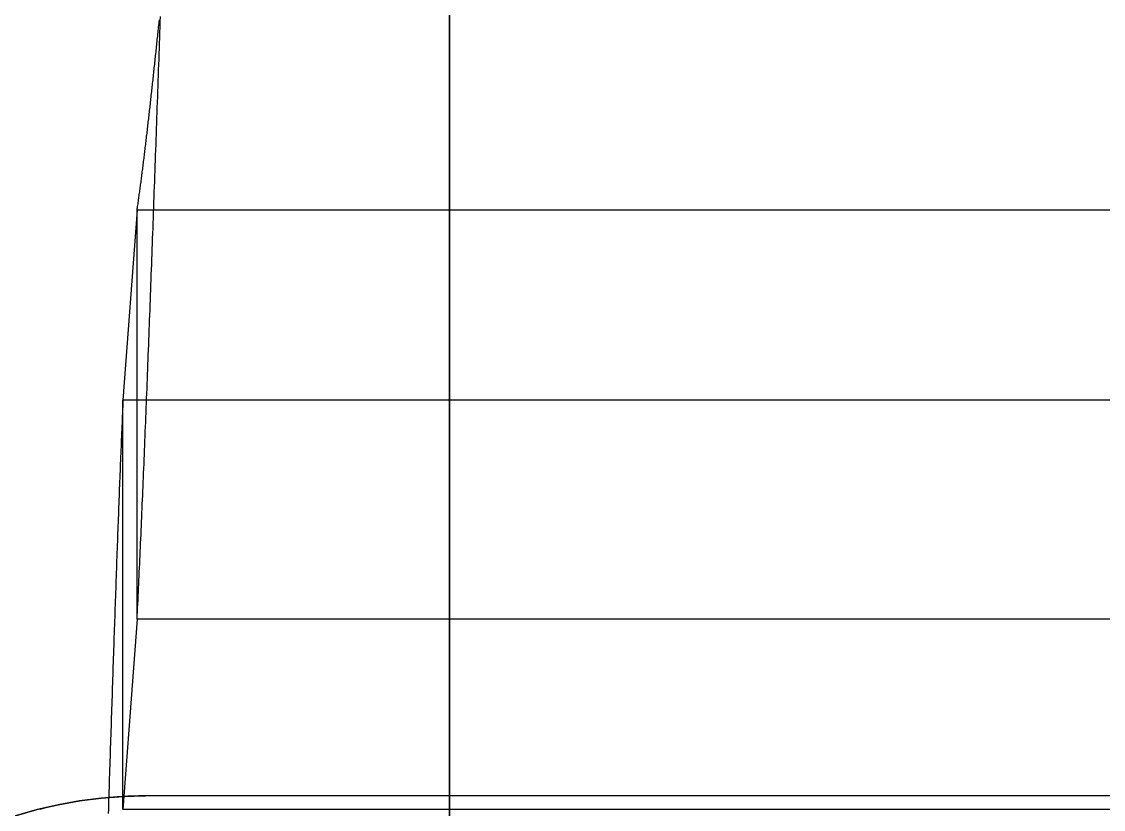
# Model space of a CAD drawing. Extents: x -4.83 to 4.83, y -5.56 to 3.84.
# Drawn here: x -0.936 to -0.188, y -2.169 to -1.625 of the extents above; entities that cross this region are included whole.
import ezdxf

# ---------------------------------------------------------------- set-up
doc = ezdxf.new("R2010")
doc.units = 0
doc.layers.get('0').update_dxf_attribs({"linetype": 'CONTINUOUS'})

# ---------------------------------------------------------------- blocks, each defined once
blk = doc.blocks.new('*U1')
at = {"color": 250}
blk.add_line((-0.85, -2.16), (-0.85, -2.16, 0.40869), dxfattribs=at)
at = {"color": 250, "extrusion": (0, -1, 1e-16)}
for p, q in [((-0.85, -2.16), (-0.85, -2.16, 0.40869)), ((0.85, -2.16), (-0.85, -2.16)), ((0.85, -2.16, 0.40869), (-0.85, -2.16, 0.40869))]:
    blk.add_line(p, q, dxfattribs=at)
at = {"color": 250, "extrusion": (0, -0.005236, 0.999986)}
blk.add_line((0.85, -2.16, 0.40869), (-0.85, -2.16, 0.40869), dxfattribs=at)
at = {"color": 250, "extrusion": (0, -1e-16, -1)}
blk.add_line((0.85, -2.16), (-0.85, -2.16), dxfattribs=at)
at = {"color": 250}
blk.add_polyline3d([(-0.85, -2.16, 0.40869), (-0.85247, -2.16001, 0.40869), (-0.85493, -2.16004, 0.40869), (-0.8574, -2.1601, 0.40869), (-0.85986, -2.16017, 0.40869), (-0.86233, -2.16026, 0.40869), (-0.86479, -2.16038, 0.40869), (-0.86725, -2.16052, 0.40869), (-0.86972, -2.16068, 0.40869), (-0.87217, -2.16085, 0.40869), (-0.87463, -2.16105, 0.40869), (-0.87709, -2.16127, 0.40869), (-0.87954, -2.16151, 0.40868), (-0.88199, -2.16177, 0.40868), (-0.88444, -2.16206, 0.40868), (-0.88689, -2.16236, 0.40868), (-0.88933, -2.16268, 0.40868), (-0.89177, -2.16302, 0.40868), (-0.89421, -2.16338, 0.40868), (-0.89665, -2.16377, 0.40867), (-0.89908, -2.16417, 0.40867), (-0.90151, -2.16459, 0.40867), (-0.90393, -2.16504, 0.40867), (-0.90635, -2.1655, 0.40866), (-0.90877, -2.16598, 0.40866), (-0.91119, -2.16648, 0.40866), (-0.9136, -2.16701, 0.40866), (-0.916, -2.16755, 0.40865), (-0.9184, -2.16811, 0.40865), (-0.9208, -2.16869, 0.40865), (-0.92319, -2.16929, 0.40864)], dxfattribs=at)
blk.add_polyline3d([(-0.85, -2.16, 0.40869), (-0.85247, -2.16001, 0.40869), (-0.85493, -2.16004, 0.40869), (-0.8574, -2.1601, 0.40869), (-0.85986, -2.16017, 0.40869), (-0.86233, -2.16026, 0.40869), (-0.86479, -2.16038, 0.40869), (-0.86725, -2.16052, 0.40869), (-0.86972, -2.16068, 0.40869), (-0.87217, -2.16085, 0.40869), (-0.87463, -2.16105, 0.40869), (-0.87709, -2.16127, 0.40869), (-0.87954, -2.16151, 0.40868), (-0.88199, -2.16177, 0.40868), (-0.88444, -2.16206, 0.40868), (-0.88689, -2.16236, 0.40868), (-0.88933, -2.16268, 0.40868), (-0.89177, -2.16302, 0.40868), (-0.89421, -2.16338, 0.40868), (-0.89665, -2.16377, 0.40867), (-0.89908, -2.16417, 0.40867), (-0.90151, -2.16459, 0.40867), (-0.90393, -2.16504, 0.40867), (-0.90635, -2.1655, 0.40866), (-0.90877, -2.16598, 0.40866), (-0.91119, -2.16648, 0.40866), (-0.9136, -2.16701, 0.40866), (-0.916, -2.16755, 0.40865), (-0.9184, -2.16811, 0.40865), (-0.9208, -2.16869, 0.40865), (-0.92319, -2.16929, 0.40864)], dxfattribs=at)
blk.add_arc((-0.85, -2.46), 0.3, 90, 180, dxfattribs=at)
at = {"color": 250, "extrusion": (0, -1e-16, -1)}
blk.add_arc((0.85, -2.46), 0.3, 360, 90, dxfattribs=at)
blk = doc.blocks.new('*U3')
at = {"color": 255, "extrusion": (-0.99863, 0.037007, -0.037007)}
for p, q in [((-0.85591, -1.75504, 3.62214), (-0.86565, -1.88645, 3.75355)), ((-0.85591, -2.03788, 3.3393), (-0.85591, -1.75504, 3.62214)), ((-0.86565, -2.16929, 3.47071), (-0.86565, -1.88645, 3.75355)), ((-0.85591, -2.03788, 3.3393), (-0.86565, -2.16929, 3.47071))]:
    blk.add_line(p, q, dxfattribs=at)
at = {"color": 255, "extrusion": (0, 0.707107, 0.707107)}
for p, q in [((-0.85591, -1.75504, 3.62214), (-0.86565, -1.88645, 3.75355)), ((0.85591, -1.75504, 3.62214), (-0.85591, -1.75504, 3.62214)), ((0.86565, -1.88645, 3.75355), (-0.86565, -1.88645, 3.75355))]:
    blk.add_line(p, q, dxfattribs=at)
at = {"color": 255}
for p, q in [((-0.85591, -2.03788, 3.3393), (-0.85591, -1.75504, 3.62214)), ((0.85591, -1.75504, 3.62214), (-0.85591, -1.75504, 3.62214)), ((-0.86565, -2.16929, 3.47071), (-0.86565, -1.88645, 3.75355)), ((0.86565, -1.88645, 3.75355), (-0.86565, -1.88645, 3.75355)), ((0.85591, -2.03788, 3.3393), (-0.85591, -2.03788, 3.3393)), ((0.86565, -2.16929, 3.47071), (-0.86565, -2.16929, 3.47071))]:
    blk.add_line(p, q, dxfattribs=at)
at = {"color": 255, "extrusion": (0, -0.707107, -0.707107)}
for p, q in [((-0.85591, -2.03788, 3.3393), (-0.86565, -2.16929, 3.47071)), ((0.85591, -2.03788, 3.3393), (-0.85591, -2.03788, 3.3393)), ((0.86565, -2.16929, 3.47071), (-0.86565, -2.16929, 3.47071))]:
    blk.add_line(p, q, dxfattribs=at)
at = {"color": 255}
for points in [[(-0.85591, -2.03788, 3.3393), (-0.85579, -2.03525, 3.33669), (-0.85566, -2.0326, 3.33409), (-0.85553, -2.02993, 3.33151), (-0.8554, -2.02725, 3.32895), (-0.85527, -2.02455, 3.3264), (-0.85514, -2.02184, 3.32387), (-0.85501, -2.01911, 3.32136), (-0.85488, -2.01636, 3.31887), (-0.85475, -2.0136, 3.31639), (-0.85462, -2.01083, 3.31394), (-0.85449, -2.00803, 3.3115), (-0.85436, -2.00523, 3.30907), (-0.85423, -2.0024, 3.30667), (-0.8541, -1.99956, 3.30429), (-0.85397, -1.99671, 3.30192), (-0.85384, -1.99384, 3.29957), (-0.85371, -1.99096, 3.29724), (-0.85358, -1.98806, 3.29492), (-0.85345, -1.98515, 3.29263), (-0.85332, -1.98223, 3.29035), (-0.85319, -1.97929, 3.28809), (-0.85306, -1.97633, 3.28585), (-0.85293, -1.97336, 3.28363), (-0.8528, -1.97038, 3.28143), (-0.85267, -1.96739, 3.27924), (-0.85254, -1.96438, 3.27708), (-0.85241, -1.96136, 3.27493), (-0.85228, -1.95832, 3.2728), (-0.85215, -1.95527, 3.27069), (-0.85203, -1.95221, 3.2686), (-0.8519, -1.94913, 3.26653), (-0.85177, -1.94605, 3.26447), (-0.85164, -1.94295, 3.26244), (-0.85151, -1.93983, 3.26042), (-0.85138, -1.93671, 3.25843), (-0.85125, -1.93357, 3.25645), (-0.85112, -1.93042, 3.25449), (-0.85099, -1.92726, 3.25255), (-0.85086, -1.92409, 3.25063), (-0.85073, -1.9209, 3.24873), (-0.8506, -1.91771, 3.24685), (-0.85047, -1.9145, 3.24499), (-0.85034, -1.91128, 3.24315), (-0.85021, -1.90805, 3.24133), (-0.85008, -1.90481, 3.23952), (-0.84995, -1.90156, 3.23774), (-0.84982, -1.89829, 3.23598), (-0.84969, -1.89502, 3.23424), (-0.84956, -1.89173, 3.23251), (-0.84943, -1.88844, 3.23081), (-0.8493, -1.88513, 3.22912), (-0.84917, -1.88182, 3.22746), (-0.84904, -1.87849, 3.22582), (-0.84891, -1.87516, 3.22419), (-0.84878, -1.87181, 3.22259), (-0.84866, -1.86846, 3.22101), (-0.84852, -1.86509, 3.21944), (-0.8484, -1.86172, 3.2179), (-0.84827, -1.85834, 3.21638), (-0.84814, -1.85494, 3.21488), (-0.84801, -1.85154, 3.2134), (-0.84788, -1.84813, 3.21193), (-0.84775, -1.84471, 3.21049), (-0.84762, -1.84129, 3.20907), (-0.84749, -1.83785, 3.20768), (-0.84736, -1.83441, 3.2063), (-0.84723, -1.83095, 3.20494), (-0.8471, -1.82749, 3.2036), (-0.84697, -1.82402, 3.20229), (-0.84684, -1.82055, 3.20099), (-0.84671, -1.81706, 3.19972), (-0.84658, -1.81357, 3.19847), (-0.84645, -1.81007, 3.19723), (-0.84632, -1.80657, 3.19602), (-0.84619, -1.80305, 3.19483), (-0.84606, -1.79953, 3.19367), (-0.84593, -1.796, 3.19252), (-0.8458, -1.79247, 3.1914), (-0.84567, -1.78893, 3.19029), (-0.84554, -1.78538, 3.18921), (-0.84541, -1.78183, 3.18815), (-0.84528, -1.77827, 3.18711), (-0.84515, -1.7747, 3.18609), (-0.84503, -1.77113, 3.1851), (-0.84489, -1.76755, 3.18412), (-0.84477, -1.76396, 3.18317), (-0.84464, -1.76037, 3.18224), (-0.84451, -1.75678, 3.18133), (-0.84438, -1.75318, 3.18044), (-0.84425, -1.74957, 3.17958), (-0.84412, -1.74596, 3.17874), (-0.84399, -1.74234, 3.17792), (-0.84386, -1.73872, 3.17712), (-0.84373, -1.73509, 3.17634), (-0.8436, -1.73146, 3.17559), (-0.84347, -1.72783, 3.17486), (-0.84334, -1.72419, 3.17415), (-0.84321, -1.72055, 3.17346), (-0.84308, -1.7169, 3.1728), (-0.84295, -1.71325, 3.17216), (-0.84282, -1.70959, 3.17154), (-0.84269, -1.70593, 3.17094), (-0.84256, -1.70227, 3.17037), (-0.84243, -1.6986, 3.16982), (-0.8423, -1.69493, 3.16929), (-0.84217, -1.69126, 3.16879), (-0.84204, -1.68758, 3.16831), (-0.84191, -1.6839, 3.16785), (-0.84178, -1.68022, 3.16741), (-0.84165, -1.67654, 3.167), (-0.84152, -1.67285, 3.16661), (-0.8414, -1.66916, 3.16624), (-0.84127, -1.66547, 3.1659), (-0.84114, -1.66178, 3.16558), (-0.84101, -1.65808, 3.16528), (-0.84088, -1.65438, 3.16501), (-0.84075, -1.65068, 3.16476), (-0.84062, -1.64698, 3.16453), (-0.84049, -1.64328, 3.16433), (-0.84036, -1.63957, 3.16415), (-0.84023, -1.63587, 3.164), (-0.8401, -1.63216, 3.16387), (-0.83997, -1.62845, 3.16376), (-0.83984, -1.62475, 3.16367), (-0.83971, -1.62104, 3.16361)], [(-0.85591, -2.03788, 3.3393), (-0.85579, -2.03525, 3.33669), (-0.85566, -2.0326, 3.33409), (-0.85553, -2.02993, 3.33151), (-0.8554, -2.02725, 3.32895), (-0.85527, -2.02455, 3.3264), (-0.85514, -2.02184, 3.32387), (-0.85501, -2.01911, 3.32136), (-0.85488, -2.01636, 3.31887), (-0.85475, -2.0136, 3.31639), (-0.85462, -2.01083, 3.31394), (-0.85449, -2.00803, 3.3115), (-0.85436, -2.00523, 3.30907), (-0.85423, -2.0024, 3.30667), (-0.8541, -1.99956, 3.30429), (-0.85397, -1.99671, 3.30192), (-0.85384, -1.99384, 3.29957), (-0.85371, -1.99096, 3.29724), (-0.85358, -1.98806, 3.29492), (-0.85345, -1.98515, 3.29263), (-0.85332, -1.98223, 3.29035), (-0.85319, -1.97929, 3.28809), (-0.85306, -1.97633, 3.28585), (-0.85293, -1.97336, 3.28363), (-0.8528, -1.97038, 3.28143), (-0.85267, -1.96739, 3.27924), (-0.85254, -1.96438, 3.27708), (-0.85241, -1.96136, 3.27493), (-0.85228, -1.95832, 3.2728), (-0.85215, -1.95527, 3.27069), (-0.85203, -1.95221, 3.2686), (-0.8519, -1.94913, 3.26653), (-0.85177, -1.94605, 3.26447), (-0.85164, -1.94295, 3.26244), (-0.85151, -1.93983, 3.26042), (-0.85138, -1.93671, 3.25843), (-0.85125, -1.93357, 3.25645), (-0.85112, -1.93042, 3.25449), (-0.85099, -1.92726, 3.25255), (-0.85086, -1.92409, 3.25063), (-0.85073, -1.9209, 3.24873), (-0.8506, -1.91771, 3.24685), (-0.85047, -1.9145, 3.24499), (-0.85034, -1.91128, 3.24315), (-0.85021, -1.90805, 3.24133), (-0.85008, -1.90481, 3.23952), (-0.84995, -1.90156, 3.23774), (-0.84982, -1.89829, 3.23598), (-0.84969, -1.89502, 3.23424), (-0.84956, -1.89173, 3.23251), (-0.84943, -1.88844, 3.23081), (-0.8493, -1.88513, 3.22912), (-0.84917, -1.88182, 3.22746), (-0.84904, -1.87849, 3.22582), (-0.84891, -1.87516, 3.22419), (-0.84878, -1.87181, 3.22259), (-0.84866, -1.86846, 3.22101), (-0.84852, -1.86509, 3.21944), (-0.8484, -1.86172, 3.2179), (-0.84827, -1.85834, 3.21638), (-0.84814, -1.85494, 3.21488), (-0.84801, -1.85154, 3.2134), (-0.84788, -1.84813, 3.21193), (-0.84775, -1.84471, 3.21049), (-0.84762, -1.84129, 3.20907), (-0.84749, -1.83785, 3.20768), (-0.84736, -1.83441, 3.2063), (-0.84723, -1.83095, 3.20494), (-0.8471, -1.82749, 3.2036), (-0.84697, -1.82402, 3.20229), (-0.84684, -1.82055, 3.20099), (-0.84671, -1.81706, 3.19972), (-0.84658, -1.81357, 3.19847), (-0.84645, -1.81007, 3.19723), (-0.84632, -1.80657, 3.19602), (-0.84619, -1.80305, 3.19483), (-0.84606, -1.79953, 3.19367), (-0.84593, -1.796, 3.19252), (-0.8458, -1.79247, 3.1914), (-0.84567, -1.78893, 3.19029), (-0.84554, -1.78538, 3.18921), (-0.84541, -1.78183, 3.18815), (-0.84528, -1.77827, 3.18711), (-0.84515, -1.7747, 3.18609), (-0.84503, -1.77113, 3.1851), (-0.84489, -1.76755, 3.18412), (-0.84477, -1.76396, 3.18317), (-0.84464, -1.76037, 3.18224), (-0.84451, -1.75678, 3.18133), (-0.84438, -1.75318, 3.18044), (-0.84425, -1.74957, 3.17958), (-0.84412, -1.74596, 3.17874), (-0.84399, -1.74234, 3.17792), (-0.84386, -1.73872, 3.17712), (-0.84373, -1.73509, 3.17634), (-0.8436, -1.73146, 3.17559), (-0.84347, -1.72783, 3.17486), (-0.84334, -1.72419, 3.17415), (-0.84321, -1.72055, 3.17346), (-0.84308, -1.7169, 3.1728), (-0.84295, -1.71325, 3.17216), (-0.84282, -1.70959, 3.17154), (-0.84269, -1.70593, 3.17094), (-0.84256, -1.70227, 3.17037), (-0.84243, -1.6986, 3.16982), (-0.8423, -1.69493, 3.16929), (-0.84217, -1.69126, 3.16879), (-0.84204, -1.68758, 3.16831), (-0.84191, -1.6839, 3.16785), (-0.84178, -1.68022, 3.16741), (-0.84165, -1.67654, 3.167), (-0.84152, -1.67285, 3.16661), (-0.8414, -1.66916, 3.16624), (-0.84127, -1.66547, 3.1659), (-0.84114, -1.66178, 3.16558), (-0.84101, -1.65808, 3.16528), (-0.84088, -1.65438, 3.16501), (-0.84075, -1.65068, 3.16476), (-0.84062, -1.64698, 3.16453), (-0.84049, -1.64328, 3.16433), (-0.84036, -1.63957, 3.16415), (-0.84023, -1.63587, 3.164), (-0.8401, -1.63216, 3.16387), (-0.83997, -1.62845, 3.16376), (-0.83984, -1.62475, 3.16367), (-0.83971, -1.62104, 3.16361)], [(-0.85591, -1.75504, 3.62214), (-0.85579, -1.75416, 3.62127), (-0.85566, -1.75328, 3.62041), (-0.85553, -1.75239, 3.61955), (-0.8554, -1.75149, 3.61869), (-0.85527, -1.7506, 3.61784), (-0.85514, -1.74969, 3.617), (-0.85501, -1.74878, 3.61616), (-0.85488, -1.74787, 3.61533), (-0.85475, -1.74695, 3.61451), (-0.85462, -1.74602, 3.61369), (-0.85449, -1.74509, 3.61288), (-0.85436, -1.74415, 3.61207), (-0.85423, -1.74321, 3.61127), (-0.8541, -1.74227, 3.61047), (-0.85397, -1.74131, 3.60968), (-0.85384, -1.74036, 3.6089), (-0.85371, -1.7394, 3.60812), (-0.85358, -1.73843, 3.60735), (-0.85345, -1.73746, 3.60659), (-0.85332, -1.73649, 3.60583), (-0.85319, -1.73551, 3.60507), (-0.85306, -1.73452, 3.60433), (-0.85293, -1.73353, 3.60359), (-0.8528, -1.73254, 3.60285), (-0.85267, -1.73154, 3.60212), (-0.85254, -1.73054, 3.6014), (-0.85241, -1.72953, 3.60069), (-0.85228, -1.72852, 3.59998), (-0.85215, -1.7275, 3.59927), (-0.85203, -1.72648, 3.59858), (-0.8519, -1.72546, 3.59789), (-0.85177, -1.72443, 3.5972), (-0.85164, -1.72339, 3.59652), (-0.85151, -1.72236, 3.59585), (-0.85138, -1.72131, 3.59519), (-0.85125, -1.72027, 3.59453), (-0.85112, -1.71922, 3.59387), (-0.85099, -1.71816, 3.59323), (-0.85086, -1.71711, 3.59259), (-0.85073, -1.71605, 3.59195), (-0.8506, -1.71498, 3.59133), (-0.85047, -1.71391, 3.59071), (-0.85034, -1.71284, 3.59009), (-0.85021, -1.71176, 3.58949), (-0.85008, -1.71068, 3.58889), (-0.84995, -1.7096, 3.58829), (-0.84982, -1.70851, 3.5877), (-0.84969, -1.70742, 3.58712), (-0.84956, -1.70632, 3.58655), (-0.84943, -1.70522, 3.58598), (-0.8493, -1.70412, 3.58542), (-0.84917, -1.70302, 3.58486), (-0.84904, -1.70191, 3.58432), (-0.84891, -1.7008, 3.58377), (-0.84878, -1.69968, 3.58324), (-0.84866, -1.69856, 3.58271), (-0.84852, -1.69744, 3.58219), (-0.8484, -1.69632, 3.58168), (-0.84827, -1.69519, 3.58117), (-0.84814, -1.69406, 3.58067), (-0.84801, -1.69292, 3.58018), (-0.84788, -1.69179, 3.57969), (-0.84775, -1.69065, 3.57921), (-0.84762, -1.68951, 3.57874), (-0.84749, -1.68836, 3.57827), (-0.84736, -1.68721, 3.57781), (-0.84723, -1.68606, 3.57736), (-0.8471, -1.68491, 3.57691), (-0.84697, -1.68375, 3.57647), (-0.84684, -1.68259, 3.57604), (-0.84671, -1.68143, 3.57562), (-0.84658, -1.68027, 3.5752), (-0.84645, -1.6791, 3.57479), (-0.84632, -1.67793, 3.57438), (-0.84619, -1.67676, 3.57399), (-0.84606, -1.67559, 3.5736), (-0.84593, -1.67441, 3.57322), (-0.8458, -1.67323, 3.57284), (-0.84567, -1.67205, 3.57247), (-0.84554, -1.67087, 3.57211), (-0.84541, -1.66969, 3.57176), (-0.84528, -1.6685, 3.57141), (-0.84515, -1.66731, 3.57107), (-0.84503, -1.66612, 3.57074), (-0.84489, -1.66493, 3.57042), (-0.84477, -1.66373, 3.5701), (-0.84464, -1.66253, 3.56979), (-0.84451, -1.66134, 3.56949), (-0.84438, -1.66014, 3.56919), (-0.84425, -1.65893, 3.5689), (-0.84412, -1.65773, 3.56862), (-0.84399, -1.65652, 3.56835), (-0.84386, -1.65532, 3.56808), (-0.84373, -1.65411, 3.56782), (-0.8436, -1.6529, 3.56757), (-0.84347, -1.65169, 3.56733), (-0.84334, -1.65047, 3.56709), (-0.84321, -1.64926, 3.56686), (-0.84308, -1.64804, 3.56664), (-0.84295, -1.64683, 3.56643), (-0.84282, -1.64561, 3.56622), (-0.84269, -1.64439, 3.56602), (-0.84256, -1.64317, 3.56583), (-0.84243, -1.64194, 3.56565), (-0.8423, -1.64072, 3.56547), (-0.84217, -1.6395, 3.56531), (-0.84204, -1.63827, 3.56515), (-0.84191, -1.63705, 3.56499), (-0.84178, -1.63582, 3.56485), (-0.84165, -1.63459, 3.56471), (-0.84152, -1.63336, 3.56458), (-0.8414, -1.63213, 3.56446), (-0.84127, -1.6309, 3.56434), (-0.84114, -1.62967, 3.56424), (-0.84101, -1.62844, 3.56414), (-0.84088, -1.6272, 3.56405), (-0.84075, -1.62597, 3.56396), (-0.84062, -1.62474, 3.56389), (-0.84049, -1.6235, 3.56382)], [(-0.85591, -1.75504, 3.62214), (-0.85579, -1.75416, 3.62127), (-0.85566, -1.75328, 3.62041), (-0.85553, -1.75239, 3.61955), (-0.8554, -1.75149, 3.61869), (-0.85527, -1.7506, 3.61784), (-0.85514, -1.74969, 3.617), (-0.85501, -1.74878, 3.61616), (-0.85488, -1.74787, 3.61533), (-0.85475, -1.74695, 3.61451), (-0.85462, -1.74602, 3.61369), (-0.85449, -1.74509, 3.61288), (-0.85436, -1.74415, 3.61207), (-0.85423, -1.74321, 3.61127), (-0.8541, -1.74227, 3.61047), (-0.85397, -1.74131, 3.60968), (-0.85384, -1.74036, 3.6089), (-0.85371, -1.7394, 3.60812), (-0.85358, -1.73843, 3.60735), (-0.85345, -1.73746, 3.60659), (-0.85332, -1.73649, 3.60583), (-0.85319, -1.73551, 3.60507), (-0.85306, -1.73452, 3.60433), (-0.85293, -1.73353, 3.60359), (-0.8528, -1.73254, 3.60285), (-0.85267, -1.73154, 3.60212), (-0.85254, -1.73054, 3.6014), (-0.85241, -1.72953, 3.60069), (-0.85228, -1.72852, 3.59998), (-0.85215, -1.7275, 3.59927), (-0.85203, -1.72648, 3.59858), (-0.8519, -1.72546, 3.59789), (-0.85177, -1.72443, 3.5972), (-0.85164, -1.72339, 3.59652), (-0.85151, -1.72236, 3.59585), (-0.85138, -1.72131, 3.59519), (-0.85125, -1.72027, 3.59453), (-0.85112, -1.71922, 3.59387), (-0.85099, -1.71816, 3.59323), (-0.85086, -1.71711, 3.59259), (-0.85073, -1.71605, 3.59195), (-0.8506, -1.71498, 3.59133), (-0.85047, -1.71391, 3.59071), (-0.85034, -1.71284, 3.59009), (-0.85021, -1.71176, 3.58949), (-0.85008, -1.71068, 3.58889), (-0.84995, -1.7096, 3.58829), (-0.84982, -1.70851, 3.5877), (-0.84969, -1.70742, 3.58712), (-0.84956, -1.70632, 3.58655), (-0.84943, -1.70522, 3.58598), (-0.8493, -1.70412, 3.58542), (-0.84917, -1.70302, 3.58486), (-0.84904, -1.70191, 3.58432), (-0.84891, -1.7008, 3.58377), (-0.84878, -1.69968, 3.58324), (-0.84866, -1.69856, 3.58271), (-0.84852, -1.69744, 3.58219), (-0.8484, -1.69632, 3.58168), (-0.84827, -1.69519, 3.58117), (-0.84814, -1.69406, 3.58067), (-0.84801, -1.69292, 3.58018), (-0.84788, -1.69179, 3.57969), (-0.84775, -1.69065, 3.57921), (-0.84762, -1.68951, 3.57874), (-0.84749, -1.68836, 3.57827), (-0.84736, -1.68721, 3.57781), (-0.84723, -1.68606, 3.57736), (-0.8471, -1.68491, 3.57691), (-0.84697, -1.68375, 3.57647), (-0.84684, -1.68259, 3.57604), (-0.84671, -1.68143, 3.57562), (-0.84658, -1.68027, 3.5752), (-0.84645, -1.6791, 3.57479), (-0.84632, -1.67793, 3.57438), (-0.84619, -1.67676, 3.57399), (-0.84606, -1.67559, 3.5736), (-0.84593, -1.67441, 3.57322), (-0.8458, -1.67323, 3.57284), (-0.84567, -1.67205, 3.57247), (-0.84554, -1.67087, 3.57211), (-0.84541, -1.66969, 3.57176), (-0.84528, -1.6685, 3.57141), (-0.84515, -1.66731, 3.57107), (-0.84503, -1.66612, 3.57074), (-0.84489, -1.66493, 3.57042), (-0.84477, -1.66373, 3.5701), (-0.84464, -1.66253, 3.56979), (-0.84451, -1.66134, 3.56949), (-0.84438, -1.66014, 3.56919), (-0.84425, -1.65893, 3.5689), (-0.84412, -1.65773, 3.56862), (-0.84399, -1.65652, 3.56835), (-0.84386, -1.65532, 3.56808), (-0.84373, -1.65411, 3.56782), (-0.8436, -1.6529, 3.56757), (-0.84347, -1.65169, 3.56733), (-0.84334, -1.65047, 3.56709), (-0.84321, -1.64926, 3.56686), (-0.84308, -1.64804, 3.56664), (-0.84295, -1.64683, 3.56643), (-0.84282, -1.64561, 3.56622), (-0.84269, -1.64439, 3.56602), (-0.84256, -1.64317, 3.56583), (-0.84243, -1.64194, 3.56565), (-0.8423, -1.64072, 3.56547), (-0.84217, -1.6395, 3.56531), (-0.84204, -1.63827, 3.56515), (-0.84191, -1.63705, 3.56499), (-0.84178, -1.63582, 3.56485), (-0.84165, -1.63459, 3.56471), (-0.84152, -1.63336, 3.56458), (-0.8414, -1.63213, 3.56446), (-0.84127, -1.6309, 3.56434), (-0.84114, -1.62967, 3.56424), (-0.84101, -1.62844, 3.56414), (-0.84088, -1.6272, 3.56405), (-0.84075, -1.62597, 3.56396), (-0.84062, -1.62474, 3.56389), (-0.84049, -1.6235, 3.56382)], [(-0.86565, -1.88645, 3.75355), (-0.86575, -1.88864, 3.75573), (-0.86585, -1.89085, 3.7579), (-0.86595, -1.89307, 3.76005), (-0.86604, -1.8953, 3.76218), (-0.86614, -1.89755, 3.7643), (-0.86624, -1.89981, 3.76641), (-0.86633, -1.90209, 3.7685), (-0.86643, -1.90438, 3.77058), (-0.86653, -1.90668, 3.77264), (-0.86663, -1.90899, 3.77469), (-0.86672, -1.91132, 3.77672), (-0.86682, -1.91366, 3.77874), (-0.86692, -1.91601, 3.78075), (-0.86701, -1.91838, 3.78273), (-0.86711, -1.92075, 3.78471), (-0.86721, -1.92314, 3.78666), (-0.86731, -1.92555, 3.78861), (-0.8674, -1.92796, 3.79054), (-0.8675, -1.93039, 3.79245), (-0.8676, -1.93282, 3.79435), (-0.8677, -1.93527, 3.79623), (-0.86779, -1.93774, 3.79809), (-0.86789, -1.94021, 3.79995), (-0.86799, -1.94269, 3.80178), (-0.86808, -1.94519, 3.8036), (-0.86818, -1.9477, 3.80541), (-0.86828, -1.95022, 3.8072), (-0.86838, -1.95275, 3.80897), (-0.86847, -1.95529, 3.81073), (-0.86857, -1.95784, 3.81247), (-0.86867, -1.9604, 3.8142), (-0.86877, -1.96297, 3.81591), (-0.86886, -1.96556, 3.81761), (-0.86896, -1.96815, 3.81929), (-0.86906, -1.97076, 3.82095), (-0.86916, -1.97337, 3.8226), (-0.86925, -1.97599, 3.82423), (-0.86935, -1.97863, 3.82584), (-0.86945, -1.98127, 3.82744), (-0.86954, -1.98393, 3.82903), (-0.86964, -1.98659, 3.83059), (-0.86974, -1.98926, 3.83215), (-0.86984, -1.99195, 3.83368), (-0.86993, -1.99464, 3.8352), (-0.87003, -1.99734, 3.8367), (-0.87013, -2.00005, 3.83819), (-0.87022, -2.00277, 3.83966), (-0.87032, -2.0055, 3.84111), (-0.87042, -2.00824, 3.84254), (-0.87052, -2.01098, 3.84396), (-0.87061, -2.01374, 3.84537), (-0.87071, -2.0165, 3.84675), (-0.87081, -2.01927, 3.84812), (-0.87091, -2.02205, 3.84948), (-0.871, -2.02484, 3.85081), (-0.8711, -2.02763, 3.85213), (-0.8712, -2.03044, 3.85344), (-0.87129, -2.03325, 3.85472), (-0.87139, -2.03607, 3.85599), (-0.87149, -2.03889, 3.85724), (-0.87159, -2.04173, 3.85848), (-0.87168, -2.04457, 3.85969), (-0.87178, -2.04742, 3.86089), (-0.87188, -2.05027, 3.86208), (-0.87197, -2.05314, 3.86324), (-0.87207, -2.05601, 3.86439), (-0.87217, -2.05889, 3.86552), (-0.87227, -2.06177, 3.86664), (-0.87236, -2.06466, 3.86773), (-0.87246, -2.06756, 3.86881), (-0.87256, -2.07046, 3.86987), (-0.87265, -2.07337, 3.87092), (-0.87275, -2.07629, 3.87194), (-0.87285, -2.07921, 3.87295), (-0.87295, -2.08214, 3.87394), (-0.87304, -2.08507, 3.87492), (-0.87314, -2.08801, 3.87587), (-0.87324, -2.09096, 3.87681), (-0.87333, -2.09391, 3.87773), (-0.87343, -2.09686, 3.87863), (-0.87353, -2.09983, 3.87951), (-0.87363, -2.10279, 3.88038), (-0.87372, -2.10576, 3.88123), (-0.87382, -2.10874, 3.88206), (-0.87392, -2.11172, 3.88287), (-0.87402, -2.11471, 3.88366), (-0.87411, -2.1177, 3.88444), (-0.87421, -2.1207, 3.8852), (-0.87431, -2.1237, 3.88593), (-0.8744, -2.12671, 3.88665), (-0.8745, -2.12971, 3.88736), (-0.8746, -2.13273, 3.88804), (-0.8747, -2.13575, 3.88871), (-0.87479, -2.13877, 3.88935), (-0.87489, -2.14179, 3.88998), (-0.87499, -2.14482, 3.89059), (-0.87509, -2.14786, 3.89118), (-0.87518, -2.15089, 3.89175), (-0.87528, -2.15393, 3.89231), (-0.87538, -2.15698, 3.89284), (-0.87548, -2.16002, 3.89336), (-0.87557, -2.16307, 3.89385), (-0.87567, -2.16612, 3.89433), (-0.87577, -2.16918, 3.89479), (-0.87586, -2.17224, 3.89523)], [(-0.86565, -1.88645, 3.75355), (-0.86575, -1.88864, 3.75573), (-0.86585, -1.89085, 3.7579), (-0.86595, -1.89307, 3.76005), (-0.86604, -1.8953, 3.76218), (-0.86614, -1.89755, 3.7643), (-0.86624, -1.89981, 3.76641), (-0.86633, -1.90209, 3.7685), (-0.86643, -1.90438, 3.77058), (-0.86653, -1.90668, 3.77264), (-0.86663, -1.90899, 3.77469), (-0.86672, -1.91132, 3.77672), (-0.86682, -1.91366, 3.77874), (-0.86692, -1.91601, 3.78075), (-0.86701, -1.91838, 3.78273), (-0.86711, -1.92075, 3.78471), (-0.86721, -1.92314, 3.78666), (-0.86731, -1.92555, 3.78861), (-0.8674, -1.92796, 3.79054), (-0.8675, -1.93039, 3.79245), (-0.8676, -1.93282, 3.79435), (-0.8677, -1.93527, 3.79623), (-0.86779, -1.93774, 3.79809), (-0.86789, -1.94021, 3.79995), (-0.86799, -1.94269, 3.80178), (-0.86808, -1.94519, 3.8036), (-0.86818, -1.9477, 3.80541), (-0.86828, -1.95022, 3.8072), (-0.86838, -1.95275, 3.80897), (-0.86847, -1.95529, 3.81073), (-0.86857, -1.95784, 3.81247), (-0.86867, -1.9604, 3.8142), (-0.86877, -1.96297, 3.81591), (-0.86886, -1.96556, 3.81761), (-0.86896, -1.96815, 3.81929), (-0.86906, -1.97076, 3.82095), (-0.86916, -1.97337, 3.8226), (-0.86925, -1.97599, 3.82423), (-0.86935, -1.97863, 3.82584), (-0.86945, -1.98127, 3.82744), (-0.86954, -1.98393, 3.82903), (-0.86964, -1.98659, 3.83059), (-0.86974, -1.98926, 3.83215), (-0.86984, -1.99195, 3.83368), (-0.86993, -1.99464, 3.8352), (-0.87003, -1.99734, 3.8367), (-0.87013, -2.00005, 3.83819), (-0.87022, -2.00277, 3.83966), (-0.87032, -2.0055, 3.84111), (-0.87042, -2.00824, 3.84254), (-0.87052, -2.01098, 3.84396), (-0.87061, -2.01374, 3.84537), (-0.87071, -2.0165, 3.84675), (-0.87081, -2.01927, 3.84812), (-0.87091, -2.02205, 3.84948), (-0.871, -2.02484, 3.85081), (-0.8711, -2.02763, 3.85213), (-0.8712, -2.03044, 3.85344), (-0.87129, -2.03325, 3.85472), (-0.87139, -2.03607, 3.85599), (-0.87149, -2.03889, 3.85724), (-0.87159, -2.04173, 3.85848), (-0.87168, -2.04457, 3.85969), (-0.87178, -2.04742, 3.86089), (-0.87188, -2.05027, 3.86208), (-0.87197, -2.05314, 3.86324), (-0.87207, -2.05601, 3.86439), (-0.87217, -2.05889, 3.86552), (-0.87227, -2.06177, 3.86664), (-0.87236, -2.06466, 3.86773), (-0.87246, -2.06756, 3.86881), (-0.87256, -2.07046, 3.86987), (-0.87265, -2.07337, 3.87092), (-0.87275, -2.07629, 3.87194), (-0.87285, -2.07921, 3.87295), (-0.87295, -2.08214, 3.87394), (-0.87304, -2.08507, 3.87492), (-0.87314, -2.08801, 3.87587), (-0.87324, -2.09096, 3.87681), (-0.87333, -2.09391, 3.87773), (-0.87343, -2.09686, 3.87863), (-0.87353, -2.09983, 3.87951), (-0.87363, -2.10279, 3.88038), (-0.87372, -2.10576, 3.88123), (-0.87382, -2.10874, 3.88206), (-0.87392, -2.11172, 3.88287), (-0.87402, -2.11471, 3.88366), (-0.87411, -2.1177, 3.88444), (-0.87421, -2.1207, 3.8852), (-0.87431, -2.1237, 3.88593), (-0.8744, -2.12671, 3.88665), (-0.8745, -2.12971, 3.88736), (-0.8746, -2.13273, 3.88804), (-0.8747, -2.13575, 3.88871), (-0.87479, -2.13877, 3.88935), (-0.87489, -2.14179, 3.88998), (-0.87499, -2.14482, 3.89059), (-0.87509, -2.14786, 3.89118), (-0.87518, -2.15089, 3.89175), (-0.87528, -2.15393, 3.89231), (-0.87538, -2.15698, 3.89284), (-0.87548, -2.16002, 3.89336), (-0.87557, -2.16307, 3.89385), (-0.87567, -2.16612, 3.89433), (-0.87577, -2.16918, 3.89479), (-0.87586, -2.17224, 3.89523)]]:
    blk.add_polyline3d(points, dxfattribs=at)
blk = doc.blocks.new('*U4')
at = {"extrusion": (1, -8.7142e-09, 1.17738e-10)}
for p, q in [((-0.64, -2.47101, 2.81393), (-0.64, -0.20524, 1.75738)), ((-0.64, -0.31089, 1.53081), (-0.64, -2.57666, 2.58735))]:
    blk.add_line(p, q, dxfattribs=at)
at = {"extrusion": (3.57607e-09, 0.422618, 0.906308)}
blk.add_line((-0.64, -2.47101, 2.81393), (-0.64, -0.20524, 1.75738), dxfattribs=at)
at = {"extrusion": (-3.57607e-09, -0.422618, -0.906308)}
blk.add_line((-0.64, -0.31089, 1.53081), (-0.64, -2.57666, 2.58735), dxfattribs=at)

msp = doc.modelspace()

# ---------------------------------------------------------------- block references
for name in ['*U4', '*U3', '*U1']:
    msp.add_blockref(name, (0, 0))

doc.saveas('drawing.dxf')
